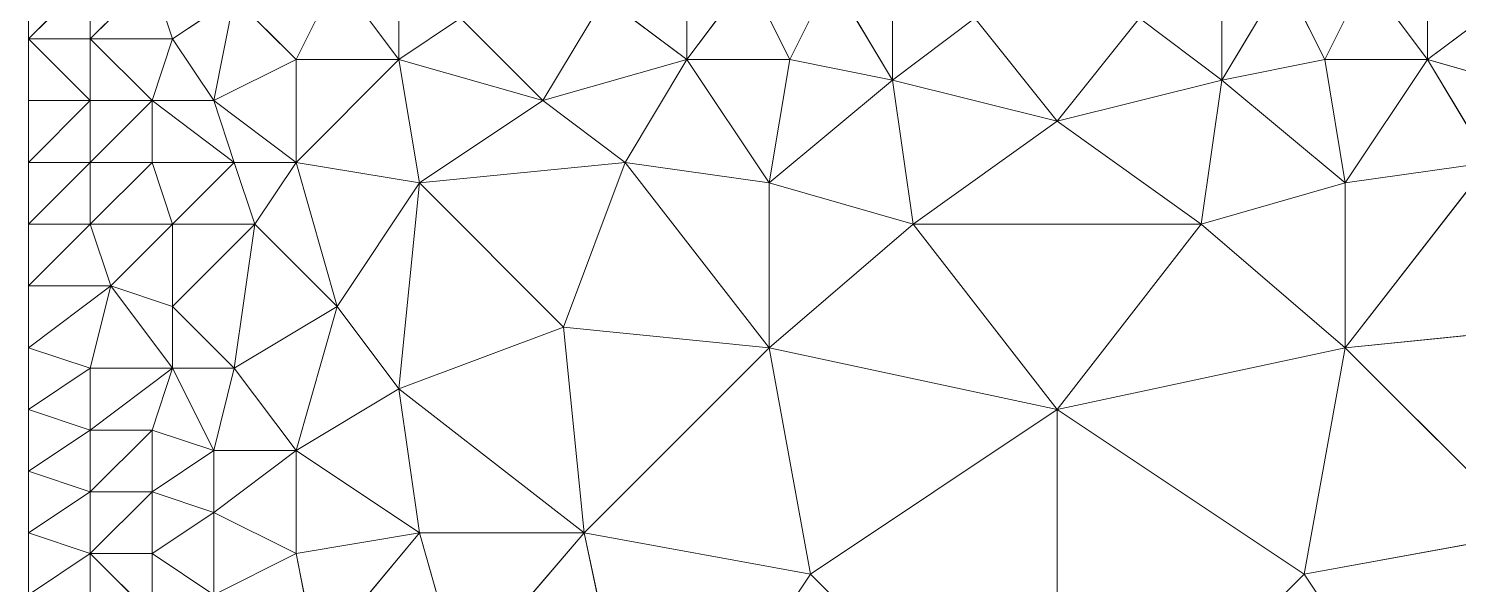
# Model space of a CAD drawing. Header units: metres. Extents: x 0 to 8, y 0 to 4.
# Drawn here: x 0 to 0.695, y 0.615 to 0.885 of the extents above; entities that cross this region are included whole.
import ezdxf

# ---------------------------------------------------------------- set-up
doc = ezdxf.new("R2010")
doc.units = ezdxf.units.M
doc.header["$MEASUREMENT"] = 0
for name, color, linetype, lineweight in [('DL_FE_MESH', 134, 'Continuous', 0), ('DL_FE_MESH_CELLS_10', 132, 'Continuous', 0), ('DL_TOPOLOGY', 7, 'Continuous', 0)]:
    doc.layers.add(name, color=color, linetype=linetype, lineweight=lineweight)

msp = doc.modelspace()

# ---------------------------------------------------------------- linework, layer by layer
at = {"layer": 'DL_FE_MESH'}
for p, q in [((0.03, 0.91), (0, 0.88)), ((0.03, 0.88), (0.03, 0.91)), ((0.06, 0.91), (0.03, 0.88)), ((0.07, 0.88), (0.06, 0.91)), ((0.13, 0.87), (0.15, 0.91)), ((0.18, 0.87), (0.15, 0.91)), ((0.32, 0.87), (0.32, 0.91)), ((0.32, 0.87), (0.35, 0.91)), ((0.37, 0.87), (0.35, 0.91)), ((0.37, 0.87), (0.39, 0.91)), ((0.39, 0.91), (0.42, 0.86)), ((0.61, 0.91), (0.58, 0.86)), ((0.63, 0.87), (0.61, 0.91)), ((0.63, 0.87), (0.65, 0.91)), ((0.68, 0.87), (0.65, 0.91)), ((0.68, 0.87), (0.68, 0.91)), ((0.07, 0.88), (0.1, 0.9)), ((0.1, 0.9), (0.09, 0.85)), ((0.13, 0.87), (0.1, 0.9)), ((0.18, 0.87), (0.18, 0.9)), ((0.25, 0.85), (0.28, 0.9)), ((0.32, 0.87), (0.28, 0.9)), ((0.42, 0.86), (0.42, 0.9)), ((0.58, 0.86), (0.58, 0.9)), ((0.68, 0.87), (0.72, 0.9)), ((0.18, 0.87), (0.21, 0.89)), ((0.25, 0.85), (0.21, 0.89)), ((0.42, 0.86), (0.46, 0.89)), ((0.5, 0.84), (0.46, 0.89)), ((0.5, 0.84), (0.54, 0.89)), ((0.58, 0.86), (0.54, 0.89)), ((0, 0.88), (0.03, 0.88)), ((0.03, 0.85), (0, 0.88)), ((0.03, 0.85), (0.03, 0.88)), ((0.03, 0.88), (0.07, 0.88)), ((0.06, 0.85), (0.03, 0.88)), ((0.06, 0.85), (0.07, 0.88)), ((0.09, 0.85), (0.07, 0.88)), ((0.09, 0.85), (0.13, 0.87)), ((0.18, 0.87), (0.13, 0.82)), ((0.13, 0.87), (0.13, 0.82)), ((0.18, 0.87), (0.13, 0.87)), ((0.19, 0.81), (0.18, 0.87)), ((0.25, 0.85), (0.18, 0.87)), ((0.32, 0.87), (0.25, 0.85)), ((0.32, 0.87), (0.29, 0.82)), ((0.36, 0.81), (0.32, 0.87)), ((0.37, 0.87), (0.32, 0.87)), ((0.36, 0.81), (0.37, 0.87)), ((0.42, 0.86), (0.37, 0.87)), ((0.58, 0.86), (0.63, 0.87)), ((0.63, 0.87), (0.64, 0.81)), ((0.68, 0.87), (0.63, 0.87)), ((0.68, 0.87), (0.64, 0.81)), ((0.71, 0.82), (0.68, 0.87)), ((0.75, 0.85), (0.68, 0.87)), ((0.42, 0.86), (0.36, 0.81)), ((0.43, 0.79), (0.42, 0.86)), ((0.5, 0.84), (0.42, 0.86)), ((0.58, 0.86), (0.5, 0.84)), ((0.57, 0.79), (0.58, 0.86)), ((0.64, 0.81), (0.58, 0.86)), ((0, 0.85), (0.03, 0.85)), ((0.03, 0.85), (0, 0.82)), ((0.03, 0.82), (0.03, 0.85)), ((0.03, 0.85), (0.06, 0.85)), ((0.06, 0.85), (0.03, 0.82)), ((0.06, 0.82), (0.06, 0.85)), ((0.06, 0.85), (0.09, 0.85)), ((0.1, 0.82), (0.06, 0.85)), ((0.1, 0.82), (0.09, 0.85)), ((0.13, 0.82), (0.09, 0.85)), ((0.19, 0.81), (0.25, 0.85)), ((0.29, 0.82), (0.25, 0.85)), ((0.43, 0.79), (0.5, 0.84)), ((0.57, 0.79), (0.5, 0.84)), ((0, 0.82), (0.03, 0.82)), ((0.03, 0.82), (0, 0.79)), ((0.03, 0.79), (0.03, 0.82)), ((0.03, 0.82), (0.06, 0.82)), ((0.06, 0.82), (0.03, 0.79)), ((0.07, 0.79), (0.06, 0.82)), ((0.06, 0.82), (0.1, 0.82)), ((0.1, 0.82), (0.07, 0.79)), ((0.11, 0.79), (0.1, 0.82)), ((0.1, 0.82), (0.13, 0.82)), ((0.11, 0.79), (0.13, 0.82)), ((0.13, 0.82), (0.19, 0.81)), ((0.13, 0.82), (0.15, 0.75)), ((0.29, 0.82), (0.19, 0.81)), ((0.26, 0.74), (0.29, 0.82)), ((0.29, 0.82), (0.36, 0.81)), ((0.36, 0.73), (0.29, 0.82)), ((0.64, 0.81), (0.71, 0.82)), ((0.71, 0.82), (0.64, 0.73)), ((0.15, 0.75), (0.19, 0.81)), ((0.19, 0.81), (0.18, 0.71)), ((0.26, 0.74), (0.19, 0.81)), ((0.36, 0.73), (0.36, 0.81)), ((0.36, 0.81), (0.43, 0.79)), ((0.57, 0.79), (0.64, 0.81)), ((0.64, 0.73), (0.64, 0.81)), ((0, 0.79), (0.03, 0.79)), ((0.03, 0.79), (0, 0.76)), ((0.04, 0.76), (0.03, 0.79)), ((0.03, 0.79), (0.07, 0.79)), ((0.07, 0.79), (0.04, 0.76)), ((0.07, 0.75), (0.07, 0.79)), ((0.07, 0.79), (0.11, 0.79)), ((0.07, 0.75), (0.11, 0.79)), ((0.11, 0.79), (0.1, 0.72)), ((0.15, 0.75), (0.11, 0.79)), ((0.36, 0.73), (0.43, 0.79)), ((0.5, 0.7), (0.43, 0.79)), ((0.57, 0.79), (0.43, 0.79)), ((0.5, 0.7), (0.57, 0.79)), ((0.64, 0.73), (0.57, 0.79)), ((0, 0.76), (0.04, 0.76)), ((0.04, 0.76), (0, 0.73)), ((0.03, 0.72), (0.04, 0.76)), ((0.04, 0.76), (0.07, 0.75)), ((0.07, 0.72), (0.04, 0.76)), ((0.07, 0.72), (0.07, 0.75)), ((0.1, 0.72), (0.07, 0.75)), ((0.1, 0.72), (0.15, 0.75)), ((0.15, 0.75), (0.13, 0.68)), ((0.18, 0.71), (0.15, 0.75)), ((0.18, 0.71), (0.26, 0.74)), ((0.26, 0.74), (0.27, 0.64)), ((0.36, 0.73), (0.26, 0.74)), ((0.74, 0.74), (0.64, 0.73)), ((0, 0.73), (0.03, 0.72)), ((0.36, 0.73), (0.27, 0.64)), ((0.38, 0.62), (0.36, 0.73)), ((0.5, 0.7), (0.36, 0.73)), ((0.64, 0.73), (0.5, 0.7)), ((0.64, 0.73), (0.62, 0.62)), ((0.73, 0.64), (0.64, 0.73)), ((0.03, 0.72), (0, 0.7)), ((0.03, 0.69), (0.03, 0.72)), ((0.03, 0.72), (0.07, 0.72)), ((0.07, 0.72), (0.03, 0.69)), ((0.06, 0.69), (0.07, 0.72)), ((0.07, 0.72), (0.1, 0.72)), ((0.09, 0.68), (0.07, 0.72)), ((0.09, 0.68), (0.1, 0.72)), ((0.13, 0.68), (0.1, 0.72)), ((0.18, 0.71), (0.13, 0.68)), ((0.19, 0.64), (0.18, 0.71)), ((0.27, 0.64), (0.18, 0.71)), ((0, 0.7), (0.03, 0.69)), ((0.38, 0.62), (0.5, 0.7)), ((0.5, 0.7), (0.5, 0.5)), ((0.62, 0.62), (0.5, 0.7)), ((0.03, 0.69), (0, 0.67)), ((0.03, 0.66), (0.03, 0.69)), ((0.03, 0.69), (0.06, 0.69)), ((0.06, 0.69), (0.03, 0.66)), ((0.06, 0.66), (0.06, 0.69)), ((0.06, 0.69), (0.09, 0.68)), ((0.09, 0.68), (0.06, 0.66)), ((0.09, 0.65), (0.09, 0.68)), ((0.09, 0.68), (0.13, 0.68)), ((0.09, 0.65), (0.13, 0.68)), ((0.13, 0.68), (0.13, 0.63)), ((0.19, 0.64), (0.13, 0.68)), ((0, 0.67), (0.03, 0.66)), ((0.03, 0.66), (0, 0.64)), ((0.03, 0.63), (0.03, 0.66)), ((0.03, 0.66), (0.06, 0.66)), ((0.06, 0.66), (0.03, 0.63)), ((0.06, 0.63), (0.06, 0.66)), ((0.06, 0.66), (0.09, 0.65)), ((0.06, 0.63), (0.09, 0.65)), ((0.09, 0.65), (0.09, 0.61)), ((0.13, 0.63), (0.09, 0.65)), ((0, 0.64), (0.03, 0.63)), ((0.13, 0.63), (0.19, 0.64)), ((0.19, 0.64), (0.14, 0.58)), ((0.21, 0.57), (0.19, 0.64)), ((0.19, 0.64), (0.27, 0.64)), ((0.21, 0.57), (0.27, 0.64)), ((0.27, 0.64), (0.38, 0.62)), ((0.27, 0.64), (0.3, 0.5)), ((0.62, 0.62), (0.73, 0.64)), ((0.03, 0.63), (0, 0.61)), ((0.03, 0.6), (0.03, 0.63)), ((0.03, 0.63), (0.06, 0.63)), ((0.06, 0.6), (0.03, 0.63)), ((0.06, 0.6), (0.06, 0.63)), ((0.09, 0.61), (0.06, 0.63)), ((0.09, 0.61), (0.13, 0.63)), ((0.14, 0.58), (0.13, 0.63)), ((0.3, 0.5), (0.38, 0.62)), ((0.5, 0.5), (0.38, 0.62)), ((0.5, 0.5), (0.62, 0.62)), ((0.7, 0.5), (0.62, 0.62))]:
    msp.add_line(p, q, dxfattribs=at)
at = {"layer": 'DL_FE_MESH_CELLS_10'}
for points in [[(0.03, 0.91), (0, 0.88), (0.03, 0.88)], [(0.06, 0.91), (0.03, 0.88), (0.07, 0.88)], [(0.03, 0.91), (0.03, 0.88), (0.06, 0.91)], [(0.06, 0.91), (0.07, 0.88), (0.1, 0.9)], [(0.1, 0.9), (0.13, 0.87), (0.15, 0.91)], [(0.15, 0.91), (0.13, 0.87), (0.18, 0.87)], [(0.15, 0.91), (0.18, 0.87), (0.18, 0.9)], [(0.28, 0.9), (0.32, 0.87), (0.32, 0.91)], [(0.35, 0.91), (0.32, 0.91), (0.32, 0.87)], [(0.35, 0.91), (0.32, 0.87), (0.37, 0.87)], [(0.35, 0.91), (0.37, 0.87), (0.39, 0.91)], [(0.37, 0.87), (0.42, 0.86), (0.39, 0.91)], [(0.39, 0.91), (0.42, 0.86), (0.42, 0.9)], [(0.61, 0.91), (0.58, 0.86), (0.63, 0.87)], [(0.58, 0.9), (0.58, 0.86), (0.61, 0.91)], [(0.61, 0.91), (0.63, 0.87), (0.65, 0.91)], [(0.65, 0.91), (0.63, 0.87), (0.68, 0.87)], [(0.65, 0.91), (0.68, 0.87), (0.68, 0.91)], [(0.68, 0.91), (0.68, 0.87), (0.72, 0.9)], [(0.07, 0.88), (0.09, 0.85), (0.1, 0.9)], [(0.1, 0.9), (0.09, 0.85), (0.13, 0.87)], [(0.18, 0.9), (0.18, 0.87), (0.21, 0.89)], [(0.21, 0.89), (0.25, 0.85), (0.28, 0.9)], [(0.25, 0.85), (0.32, 0.87), (0.28, 0.9)], [(0.42, 0.9), (0.42, 0.86), (0.46, 0.89)], [(0.54, 0.89), (0.58, 0.86), (0.58, 0.9)], [(0.68, 0.87), (0.75, 0.85), (0.72, 0.9)], [(0.18, 0.87), (0.25, 0.85), (0.21, 0.89)], [(0.42, 0.86), (0.5, 0.84), (0.46, 0.89)], [(0.46, 0.89), (0.5, 0.84), (0.54, 0.89)], [(0.5, 0.84), (0.58, 0.86), (0.54, 0.89)], [(0, 0.88), (0.03, 0.85), (0.03, 0.88)], [(0.03, 0.88), (0.03, 0.85), (0.06, 0.85)], [(0.03, 0.88), (0.06, 0.85), (0.07, 0.88)], [(0.07, 0.88), (0.06, 0.85), (0.09, 0.85)], [(0.13, 0.87), (0.09, 0.85), (0.13, 0.82)], [(0.18, 0.87), (0.13, 0.82), (0.19, 0.81)], [(0.13, 0.87), (0.13, 0.82), (0.18, 0.87)], [(0.18, 0.87), (0.19, 0.81), (0.25, 0.85)], [(0.25, 0.85), (0.29, 0.82), (0.32, 0.87)], [(0.32, 0.87), (0.29, 0.82), (0.36, 0.81)], [(0.32, 0.87), (0.36, 0.81), (0.37, 0.87)], [(0.37, 0.87), (0.36, 0.81), (0.42, 0.86)], [(0.58, 0.86), (0.64, 0.81), (0.63, 0.87)], [(0.63, 0.87), (0.64, 0.81), (0.68, 0.87)], [(0.68, 0.87), (0.64, 0.81), (0.71, 0.82)], [(0.68, 0.87), (0.71, 0.82), (0.75, 0.85)], [(0.42, 0.86), (0.36, 0.81), (0.43, 0.79)], [(0.42, 0.86), (0.43, 0.79), (0.5, 0.84)], [(0.5, 0.84), (0.57, 0.79), (0.58, 0.86)], [(0.58, 0.86), (0.57, 0.79), (0.64, 0.81)], [(0.03, 0.85), (0, 0.82), (0.03, 0.82)], [(0.06, 0.85), (0.03, 0.82), (0.06, 0.82)], [(0.03, 0.85), (0.03, 0.82), (0.06, 0.85)], [(0.06, 0.85), (0.06, 0.82), (0.1, 0.82)], [(0.06, 0.85), (0.1, 0.82), (0.09, 0.85)], [(0.13, 0.82), (0.09, 0.85), (0.1, 0.82)], [(0.19, 0.81), (0.29, 0.82), (0.25, 0.85)], [(0.43, 0.79), (0.57, 0.79), (0.5, 0.84)], [(0.03, 0.82), (0, 0.79), (0.03, 0.79)], [(0.06, 0.82), (0.03, 0.79), (0.07, 0.79)], [(0.03, 0.82), (0.03, 0.79), (0.06, 0.82)], [(0.06, 0.82), (0.07, 0.79), (0.1, 0.82)], [(0.1, 0.82), (0.07, 0.79), (0.11, 0.79)], [(0.1, 0.82), (0.11, 0.79), (0.13, 0.82)], [(0.11, 0.79), (0.15, 0.75), (0.13, 0.82)], [(0.13, 0.82), (0.15, 0.75), (0.19, 0.81)], [(0.19, 0.81), (0.26, 0.74), (0.29, 0.82)], [(0.29, 0.82), (0.26, 0.74), (0.36, 0.73)], [(0.29, 0.82), (0.36, 0.73), (0.36, 0.81)], [(0.71, 0.82), (0.64, 0.73), (0.74, 0.74)], [(0.64, 0.81), (0.64, 0.73), (0.71, 0.82)], [(0.15, 0.75), (0.18, 0.71), (0.19, 0.81)], [(0.19, 0.81), (0.18, 0.71), (0.26, 0.74)], [(0.36, 0.81), (0.36, 0.73), (0.43, 0.79)], [(0.57, 0.79), (0.64, 0.73), (0.64, 0.81)], [(0.03, 0.79), (0, 0.76), (0.04, 0.76)], [(0.03, 0.79), (0.04, 0.76), (0.07, 0.79)], [(0.07, 0.79), (0.04, 0.76), (0.07, 0.75)], [(0.07, 0.79), (0.07, 0.75), (0.11, 0.79)], [(0.07, 0.75), (0.1, 0.72), (0.11, 0.79)], [(0.11, 0.79), (0.1, 0.72), (0.15, 0.75)], [(0.43, 0.79), (0.36, 0.73), (0.5, 0.7)], [(0.43, 0.79), (0.5, 0.7), (0.57, 0.79)], [(0.5, 0.7), (0.64, 0.73), (0.57, 0.79)], [(0.04, 0.76), (0, 0.73), (0.03, 0.72)], [(0.04, 0.76), (0.03, 0.72), (0.07, 0.72)], [(0.04, 0.76), (0.07, 0.72), (0.07, 0.75)], [(0.07, 0.75), (0.07, 0.72), (0.1, 0.72)], [(0.1, 0.72), (0.13, 0.68), (0.15, 0.75)], [(0.15, 0.75), (0.13, 0.68), (0.18, 0.71)], [(0.26, 0.74), (0.18, 0.71), (0.27, 0.64)], [(0.26, 0.74), (0.27, 0.64), (0.36, 0.73)], [(0.64, 0.73), (0.73, 0.64), (0.74, 0.74)], [(0.36, 0.73), (0.27, 0.64), (0.38, 0.62)], [(0.5, 0.7), (0.36, 0.73), (0.38, 0.62)], [(0.5, 0.7), (0.62, 0.62), (0.64, 0.73)], [(0.64, 0.73), (0.62, 0.62), (0.73, 0.64)], [(0.03, 0.72), (0, 0.7), (0.03, 0.69)], [(0.07, 0.72), (0.03, 0.69), (0.06, 0.69)], [(0.03, 0.72), (0.03, 0.69), (0.07, 0.72)], [(0.07, 0.72), (0.06, 0.69), (0.09, 0.68)], [(0.07, 0.72), (0.09, 0.68), (0.1, 0.72)], [(0.1, 0.72), (0.09, 0.68), (0.13, 0.68)], [(0.13, 0.68), (0.19, 0.64), (0.18, 0.71)], [(0.27, 0.64), (0.18, 0.71), (0.19, 0.64)], [(0.38, 0.62), (0.5, 0.5), (0.5, 0.7)], [(0.5, 0.7), (0.5, 0.5), (0.62, 0.62)], [(0.03, 0.69), (0, 0.67), (0.03, 0.66)], [(0.06, 0.69), (0.03, 0.66), (0.06, 0.66)], [(0.03, 0.69), (0.03, 0.66), (0.06, 0.69)], [(0.06, 0.69), (0.06, 0.66), (0.09, 0.68)], [(0.09, 0.68), (0.06, 0.66), (0.09, 0.65)], [(0.13, 0.68), (0.09, 0.68), (0.09, 0.65)], [(0.13, 0.68), (0.09, 0.65), (0.13, 0.63)], [(0.13, 0.68), (0.13, 0.63), (0.19, 0.64)], [(0.03, 0.66), (0, 0.64), (0.03, 0.63)], [(0.06, 0.66), (0.03, 0.63), (0.06, 0.63)], [(0.03, 0.66), (0.03, 0.63), (0.06, 0.66)], [(0.06, 0.66), (0.06, 0.63), (0.09, 0.65)], [(0.06, 0.63), (0.09, 0.61), (0.09, 0.65)], [(0.09, 0.65), (0.09, 0.61), (0.13, 0.63)], [(0.13, 0.63), (0.14, 0.58), (0.19, 0.64)], [(0.19, 0.64), (0.14, 0.58), (0.21, 0.57)], [(0.19, 0.64), (0.21, 0.57), (0.27, 0.64)], [(0.21, 0.57), (0.3, 0.5), (0.27, 0.64)], [(0.27, 0.64), (0.3, 0.5), (0.38, 0.62)], [(0.73, 0.64), (0.62, 0.62), (0.7, 0.5)], [(0.03, 0.63), (0, 0.61), (0.03, 0.6)], [(0.03, 0.63), (0.03, 0.6), (0.06, 0.6)], [(0.03, 0.63), (0.06, 0.6), (0.06, 0.63)], [(0.06, 0.63), (0.06, 0.6), (0.09, 0.61)], [(0.13, 0.63), (0.09, 0.61), (0.14, 0.58)], [(0.3, 0.5), (0.5, 0.5), (0.38, 0.62)], [(0.5, 0.5), (0.7, 0.5), (0.62, 0.62)]]:
    msp.add_3dface(points, dxfattribs=at)
at = {"layer": 'DL_FE_MESH_CELLS_10', "invisible_edges": 1}
for points in [[(0, 0.91), (0, 0.88), (0.03, 0.91)], [(0, 0.88), (0, 0.85), (0.03, 0.85)], [(0, 0.85), (0, 0.82), (0.03, 0.85)], [(0, 0.82), (0, 0.79), (0.03, 0.82)], [(0, 0.79), (0, 0.76), (0.03, 0.79)], [(0, 0.76), (0, 0.73), (0.04, 0.76)], [(0, 0.73), (0, 0.7), (0.03, 0.72)], [(0, 0.7), (0, 0.67), (0.03, 0.69)], [(0, 0.67), (0, 0.64), (0.03, 0.66)], [(0, 0.64), (0, 0.61), (0.03, 0.63)]]:
    msp.add_3dface(points, dxfattribs=at)
at = {"layer": 'DL_TOPOLOGY'}
msp.add_line((0, 1), (0, 0), dxfattribs=at)

doc.saveas('drawing.dxf')
